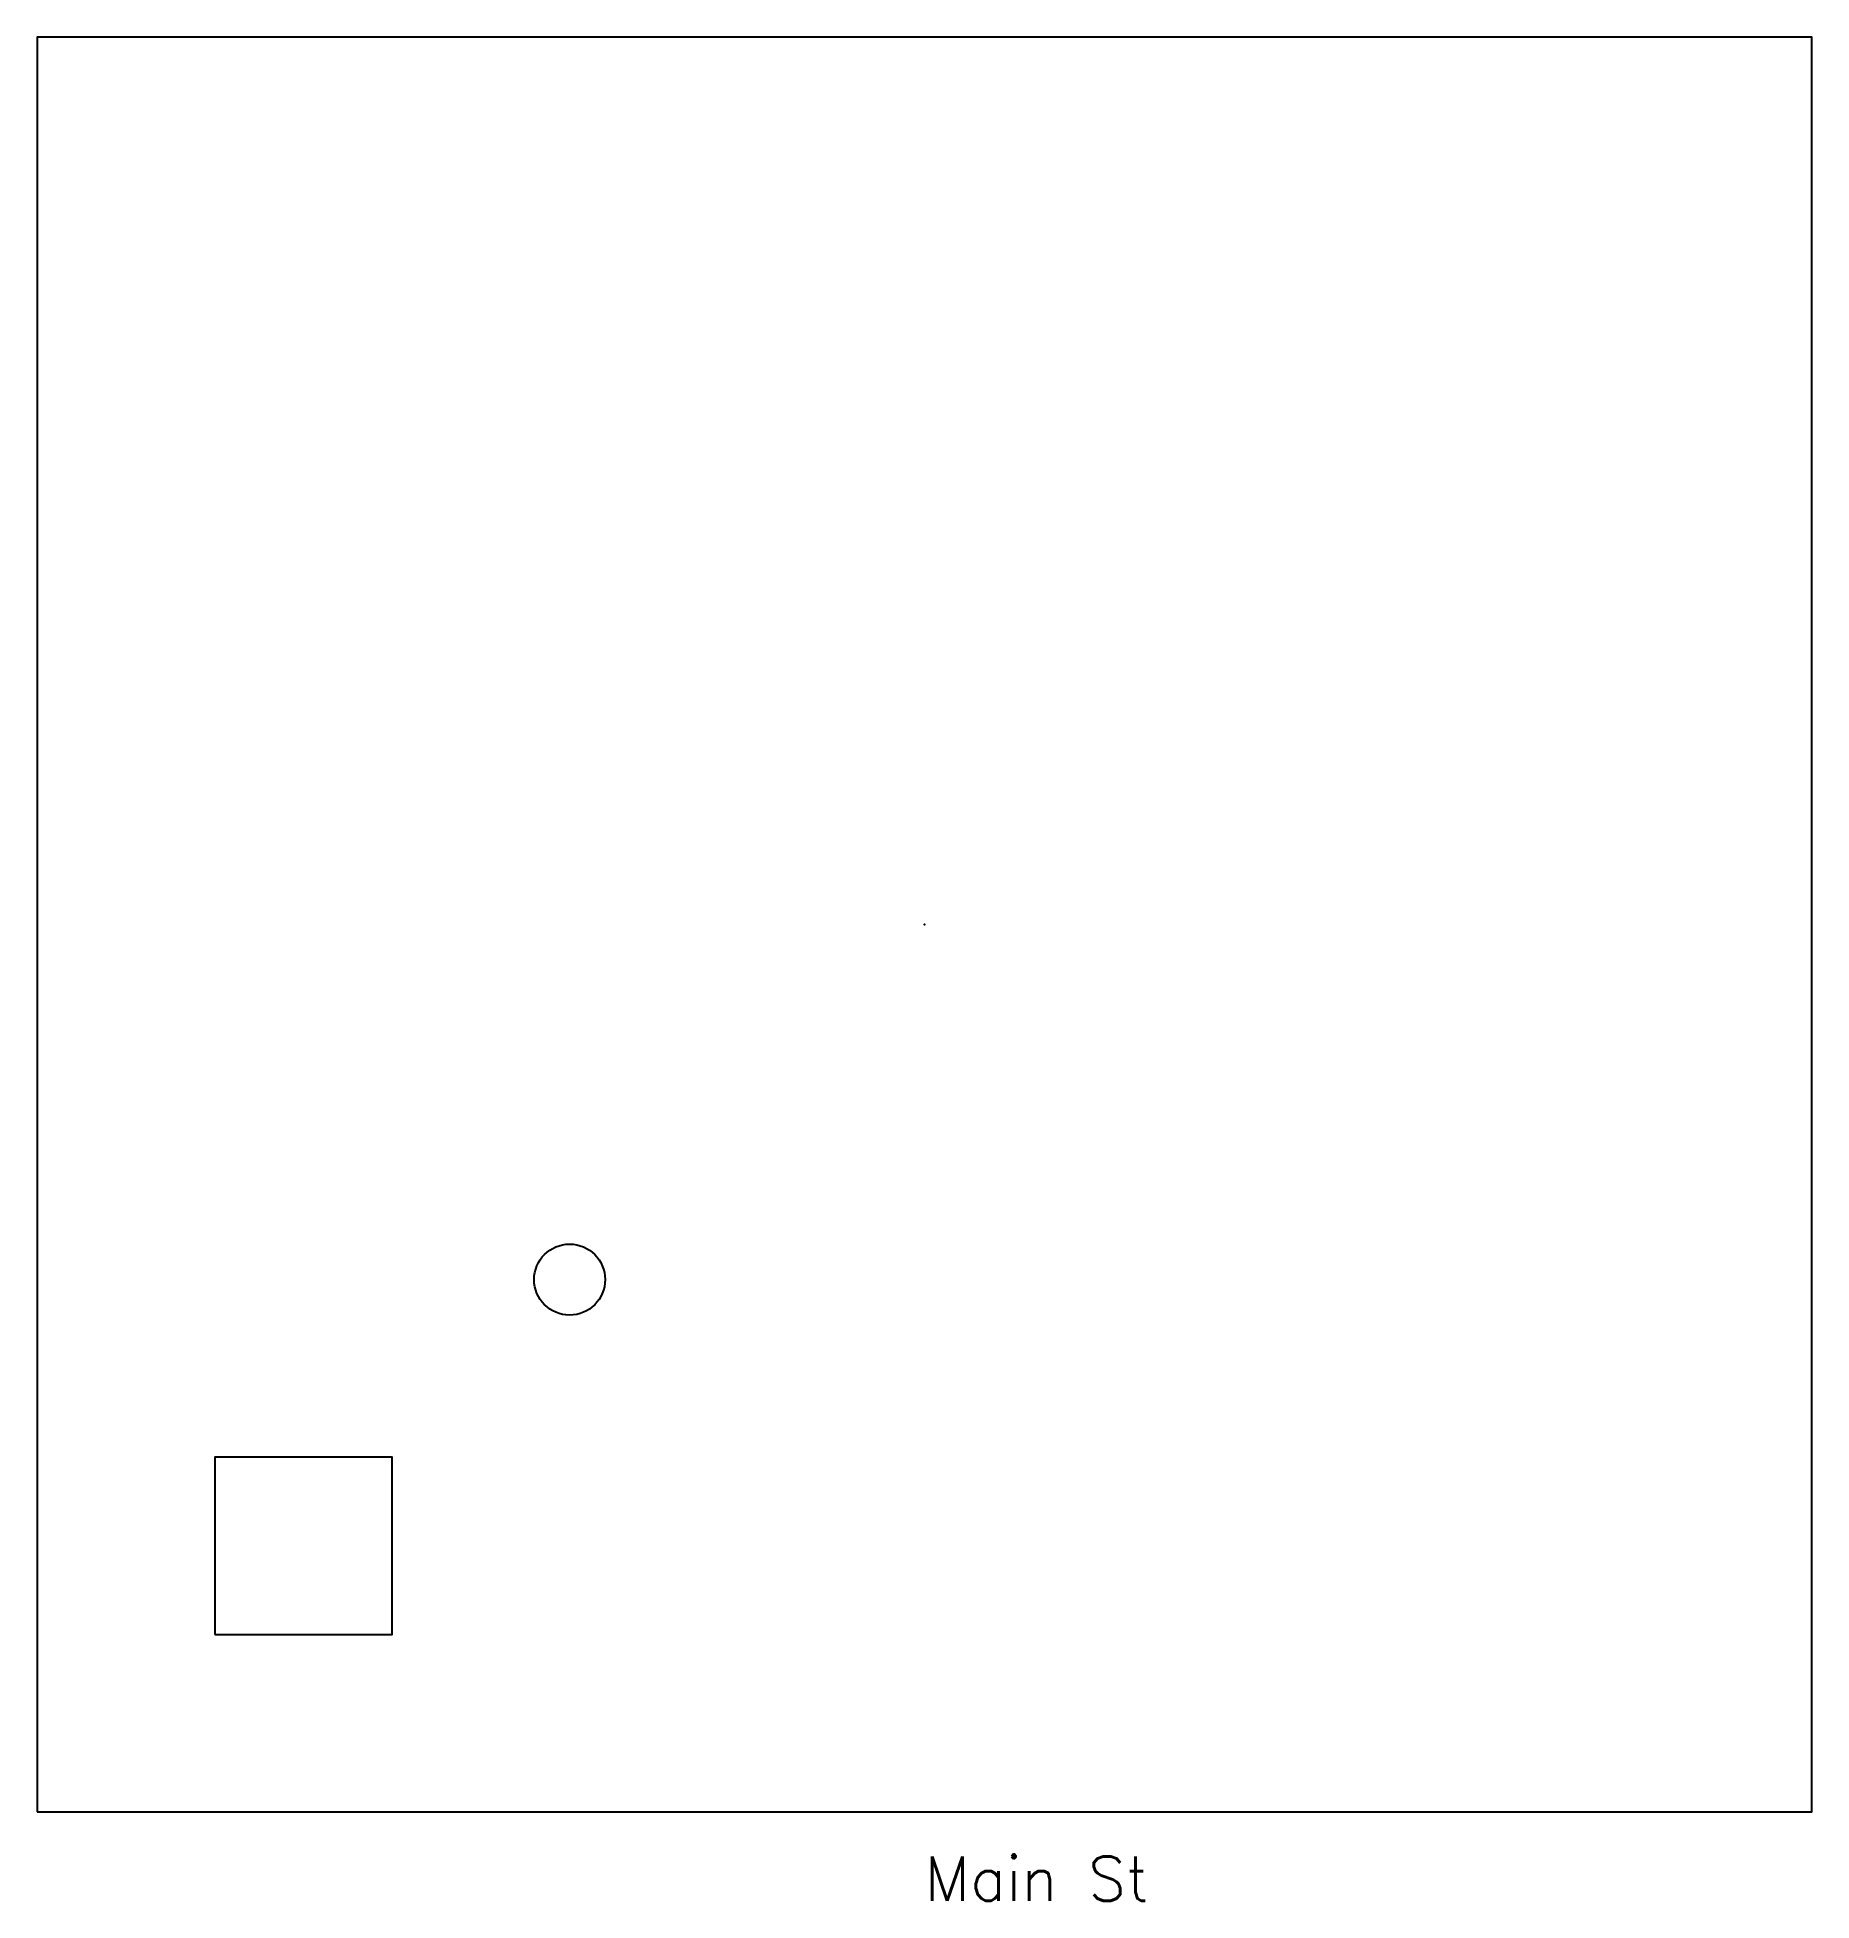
# Model space of a CAD drawing. Extents: x 0 to 100, y -5 to 100.
import ezdxf

# ---------------------------------------------------------------- set-up
doc = ezdxf.new("R2010")
doc.units = 0
for name, color, linetype in [('ANNOTATION', 6, 'Continuous'), ('BLDG', 5, 'Continuous'), ('PARCEL', 2, 'Continuous'), ('ROAD_CL', 1, 'Continuous'), ('TREE', 3, 'Continuous'), ('UTILITY', 4, 'Continuous')]:
    doc.layers.add(name, color=color, linetype=linetype)
doc.styles.get("Standard").update_dxf_attribs({"font": 'simplex.shx'})

msp = doc.modelspace()

# ---------------------------------------------------------------- linework, layer by layer
at = {"layer": 'BLDG'}
msp.add_lwpolyline([(10, 10), (20, 10), (20, 20), (10, 20), (10, 10)], close=True, dxfattribs=at)
at = {"layer": 'PARCEL'}
msp.add_lwpolyline([(0, 0), (100, 0), (100, 100), (0, 100), (0, 0)], close=True, dxfattribs=at)
at = {"layer": 'ROAD_CL'}
msp.add_line((0, 0), (100, 0), dxfattribs=at)
at = {"layer": 'TREE'}
msp.add_point((50, 50), dxfattribs=at)
at = {"layer": 'UTILITY'}
msp.add_circle((30, 30), 2, dxfattribs=at)

# ---------------------------------------------------------------- texts
at = {"layer": 'ANNOTATION'}
msp.add_text('Main St', height=2.5, dxfattribs=at).set_placement((50, -5))

doc.saveas('drawing.dxf')
